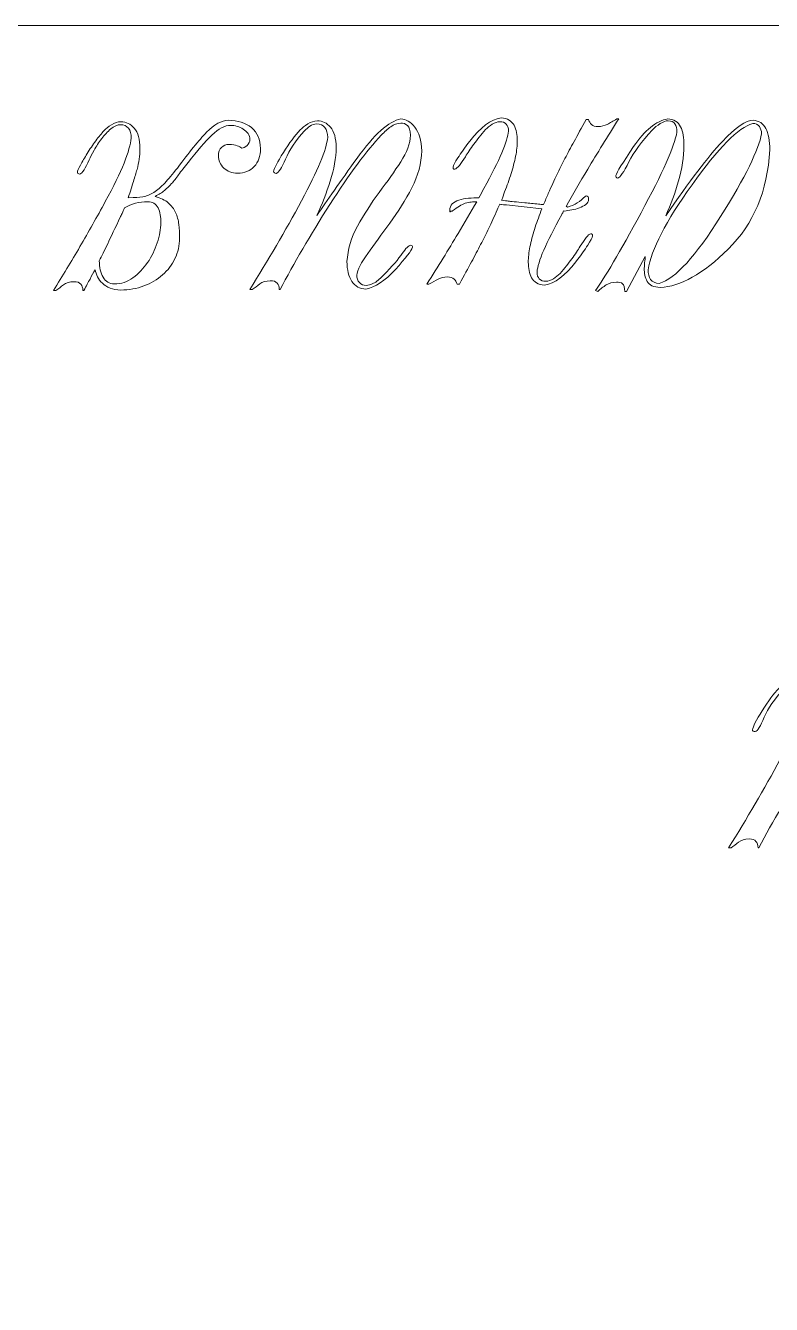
# Model space of a CAD drawing. Header units: centimetres. Extents: x -34.6 to 30.5, y -3.3 to 7.
# Drawn here: x 18.749 to 19.838, y 2.088 to 3.956 of the extents above; entities that cross this region are included whole.
import ezdxf

# ---------------------------------------------------------------- set-up
doc = ezdxf.new("R2010")
doc.units = ezdxf.units.CM
doc.header["$MEASUREMENT"] = 0
doc.layers.add('layer 1', color=7, linetype='Continuous')

msp = doc.modelspace()

# ---------------------------------------------------------------- linework, layer by layer
at = {"layer": 'layer 1', "color": 250, "lineweight": 9}
msp.add_open_spline([(24.0065, 0.65608), (23.96511, 0.41389), (23.08635, 0.22041), (22.00818, 0.22041), (22.00818, 0.22041), (20.93001, 0.22041), (20.05125, 0.41389), (20.00986, 0.65608), (20.00986, 0.65608), (20.00986, 0.65608), (18.40318, 0.65608), (18.40318, 0.65608), (18.40318, 0.65608), (17.54991, 0.65608), (16.85818, 1.39481), (16.85818, 2.30608), (16.85818, 2.30608), (16.85818, 3.21735), (17.54991, 3.95608), (18.40318, 3.95608), (18.40318, 3.95608), (18.40318, 3.95608), (25.61318, 3.95608), (25.61318, 3.95608), (25.61318, 3.95608), (26.46645, 3.95608), (27.15818, 3.21735), (27.15818, 2.30608), (27.15818, 2.30608), (27.15818, 1.39481), (26.46645, 0.65608), (25.61318, 0.65608), (25.61318, 0.65608), (25.61318, 0.65608), (24.0065, 0.65608), (24.0065, 0.65608)], degree=3, knots=[0, 0, 0, 0, 0.1, 0.1, 0.1, 0.1, 0.2, 0.2, 0.2, 0.2, 0.3, 0.3, 0.3, 0.3, 0.4, 0.4, 0.4, 0.4, 0.5, 0.5, 0.5, 0.5, 0.6, 0.6, 0.6, 0.6, 0.7, 0.7, 0.7, 0.7, 0.8, 0.8, 0.8, 0.8, 1, 1, 1, 1], dxfattribs=at)
at = {"layer": 'layer 1', "color": 242, "lineweight": 9}
for points, knots in [([(18.97035, 3.74794), (18.98761, 3.77115), (19.00178, 3.78853), (19.01297, 3.80019), (19.01297, 3.80019), (19.02404, 3.81186), (19.03475, 3.81769), (19.04498, 3.81769), (19.04498, 3.81769), (19.05855, 3.81769), (19.06963, 3.81412), (19.07855, 3.80698), (19.07855, 3.80698), (19.08736, 3.79972), (19.09177, 3.7896), (19.09177, 3.77638), (19.09177, 3.77638), (19.09177, 3.76543), (19.08879, 3.75674), (19.08272, 3.75031), (19.08272, 3.75031), (19.07665, 3.74377), (19.06855, 3.74056), (19.05832, 3.74056), (19.05832, 3.74056), (19.0501, 3.74056), (19.04344, 3.74305), (19.0382, 3.74805), (19.0382, 3.74805), (19.03296, 3.75305), (19.03034, 3.75888), (19.03034, 3.76567), (19.03034, 3.76567), (19.03034, 3.77126), (19.03177, 3.77543), (19.03475, 3.77817), (19.03475, 3.77817), (19.0376, 3.78103), (19.04141, 3.78245), (19.04606, 3.78245), (19.04606, 3.78245), (19.05118, 3.78245), (19.0551, 3.78186), (19.05772, 3.78067), (19.05772, 3.78067), (19.06046, 3.77948), (19.06272, 3.77829), (19.06451, 3.77722), (19.06451, 3.77722), (19.06689, 3.77722), (19.06939, 3.77841), (19.07224, 3.78103), (19.07224, 3.78103), (19.07498, 3.78353), (19.07641, 3.7865), (19.07641, 3.78971), (19.07641, 3.78971), (19.07641, 3.79293), (19.07546, 3.79579), (19.07367, 3.79829), (19.07367, 3.79829), (19.07177, 3.80067), (19.06939, 3.80281), (19.06665, 3.80471), (19.06665, 3.80471), (19.06391, 3.80662), (19.06082, 3.80793), (19.0576, 3.80888), (19.0576, 3.80888), (19.05427, 3.80983), (19.05118, 3.81031), (19.0482, 3.81031), (19.0482, 3.81031), (19.03975, 3.81031), (19.0307, 3.80555), (19.02082, 3.79602), (19.02082, 3.79602), (19.01094, 3.7865), (18.99928, 3.77317), (18.98606, 3.75627), (18.98606, 3.75627), (18.98047, 3.74924), (18.97594, 3.74329), (18.97226, 3.73829), (18.97226, 3.73829), (18.96868, 3.7333), (18.96523, 3.72889), (18.9619, 3.7252), (18.9619, 3.7252), (18.95845, 3.72139), (18.95499, 3.71806), (18.95142, 3.7152), (18.95142, 3.7152), (18.94773, 3.71223), (18.94333, 3.70937), (18.93798, 3.70663), (18.93798, 3.70663), (18.94607, 3.70425), (18.9525, 3.70103), (18.95714, 3.69699), (18.95714, 3.69699), (18.96178, 3.69294), (18.96535, 3.6883), (18.96773, 3.68306), (18.96773, 3.68306), (18.97023, 3.67782), (18.97178, 3.67199), (18.97249, 3.66557), (18.97249, 3.66557), (18.97321, 3.65914), (18.97357, 3.65235), (18.97357, 3.64545), (18.97357, 3.64545), (18.97357, 3.63497), (18.9713, 3.62509), (18.9669, 3.61581), (18.9669, 3.61581), (18.9625, 3.60664), (18.95643, 3.59867), (18.94881, 3.59188), (18.94881, 3.59188), (18.94107, 3.5851), (18.93202, 3.57974), (18.92155, 3.57581), (18.92155, 3.57581), (18.91107, 3.57188), (18.89988, 3.56986), (18.88774, 3.56986), (18.88774, 3.56986), (18.88167, 3.56986), (18.87643, 3.57081), (18.87203, 3.5726), (18.87203, 3.5726), (18.86762, 3.5745), (18.86394, 3.57688), (18.86084, 3.57962), (18.86084, 3.57962), (18.85787, 3.58236), (18.85548, 3.58557), (18.8537, 3.58903), (18.8537, 3.58903), (18.85203, 3.59248), (18.85072, 3.59605), (18.85013, 3.5995), (18.85013, 3.5995), (18.84775, 3.5951), (18.84537, 3.59057), (18.84275, 3.58593), (18.84275, 3.58593), (18.84025, 3.58129), (18.83715, 3.57569), (18.8337, 3.56915), (18.8337, 3.56915), (18.8337, 3.56915), (18.83227, 3.56915), (18.83227, 3.56915), (18.83227, 3.56915), (18.83227, 3.57308), (18.83132, 3.57629), (18.8293, 3.57855), (18.8293, 3.57855), (18.82739, 3.58093), (18.82406, 3.582), (18.81942, 3.582), (18.81942, 3.582), (18.81287, 3.582), (18.80775, 3.58057), (18.80406, 3.57748), (18.80406, 3.57748), (18.80037, 3.5745), (18.79656, 3.57164), (18.79287, 3.56915), (18.79287, 3.56915), (18.79287, 3.56915), (18.78942, 3.56915), (18.78942, 3.56915), (18.78942, 3.56915), (18.80263, 3.59033), (18.81561, 3.61176), (18.8281, 3.6333), (18.8281, 3.6333), (18.8406, 3.65485), (18.85298, 3.67675), (18.86513, 3.69889), (18.86513, 3.69889), (18.87715, 3.72103), (18.88631, 3.73984), (18.8925, 3.75532), (18.8925, 3.75532), (18.89857, 3.77079), (18.90214, 3.78293), (18.9031, 3.79174), (18.9031, 3.79174), (18.9031, 3.79781), (18.90167, 3.80257), (18.89893, 3.80602), (18.89893, 3.80602), (18.89607, 3.8096), (18.89227, 3.81126), (18.88739, 3.81126), (18.88739, 3.81126), (18.88274, 3.81126), (18.87798, 3.80924), (18.87322, 3.80519), (18.87322, 3.80519), (18.86846, 3.80114), (18.86405, 3.79638), (18.85989, 3.79091), (18.85989, 3.79091), (18.8556, 3.78543), (18.85191, 3.77984), (18.8487, 3.774), (18.8487, 3.774), (18.84549, 3.76817), (18.8431, 3.76353), (18.84168, 3.76008), (18.84168, 3.76008), (18.83608, 3.74722), (18.83156, 3.74032), (18.8281, 3.73913), (18.8281, 3.73913), (18.8256, 3.73913), (18.8243, 3.74008), (18.8243, 3.74187), (18.8243, 3.74187), (18.82454, 3.74377), (18.82596, 3.74722), (18.82882, 3.75234), (18.82882, 3.75234), (18.83156, 3.75746), (18.83489, 3.76305), (18.8387, 3.76936), (18.8387, 3.76936), (18.84263, 3.77555), (18.84668, 3.78174), (18.85108, 3.78781), (18.85108, 3.78781), (18.8556, 3.79376), (18.85953, 3.79864), (18.86298, 3.80233), (18.86298, 3.80233), (18.86572, 3.80531), (18.86953, 3.80829), (18.87417, 3.81126), (18.87417, 3.81126), (18.87882, 3.81412), (18.88346, 3.81555), (18.8881, 3.81555), (18.8881, 3.81555), (18.89548, 3.81555), (18.90203, 3.81245), (18.9075, 3.80614), (18.9075, 3.80614), (18.91286, 3.79983), (18.91559, 3.78995), (18.91559, 3.7765), (18.91559, 3.7765), (18.91559, 3.77091), (18.91524, 3.76579), (18.91464, 3.76091), (18.91464, 3.76091), (18.91393, 3.75615), (18.91286, 3.75115), (18.91143, 3.74591), (18.91143, 3.74591), (18.91012, 3.74079), (18.90834, 3.73484), (18.90619, 3.72841), (18.90619, 3.72841), (18.90417, 3.72187), (18.90155, 3.71377), (18.89857, 3.70425), (18.89857, 3.70425), (18.89929, 3.70497), (18.9, 3.70532), (18.9006, 3.70532), (18.9006, 3.70532), (18.9081, 3.70484), (18.91452, 3.7052), (18.92, 3.70615), (18.92, 3.70615), (18.92548, 3.70723), (18.93083, 3.70937), (18.93607, 3.71246), (18.93607, 3.71246), (18.94131, 3.71568), (18.94655, 3.72008), (18.9519, 3.72591), (18.9519, 3.72591), (18.95726, 3.73175), (18.96345, 3.73901), (18.97035, 3.74794)], [0, 0, 0, 0, 0.0135135, 0.0135135, 0.0135135, 0.0135135, 0.027027, 0.027027, 0.027027, 0.027027, 0.0405405, 0.0405405, 0.0405405, 0.0405405, 0.0540541, 0.0540541, 0.0540541, 0.0540541, 0.0675676, 0.0675676, 0.0675676, 0.0675676, 0.0810811, 0.0810811, 0.0810811, 0.0810811, 0.0945946, 0.0945946, 0.0945946, 0.0945946, 0.1081081, 0.1081081, 0.1081081, 0.1081081, 0.1216216, 0.1216216, 0.1216216, 0.1216216, 0.1351351, 0.1351351, 0.1351351, 0.1351351, 0.1486486, 0.1486486, 0.1486486, 0.1486486, 0.1621622, 0.1621622, 0.1621622, 0.1621622, 0.1756757, 0.1756757, 0.1756757, 0.1756757, 0.1891892, 0.1891892, 0.1891892, 0.1891892, 0.2027027, 0.2027027, 0.2027027, 0.2027027, 0.2162162, 0.2162162, 0.2162162, 0.2162162, 0.2297297, 0.2297297, 0.2297297, 0.2297297, 0.2432432, 0.2432432, 0.2432432, 0.2432432, 0.2567568, 0.2567568, 0.2567568, 0.2567568, 0.2702703, 0.2702703, 0.2702703, 0.2702703, 0.2837838, 0.2837838, 0.2837838, 0.2837838, 0.2972973, 0.2972973, 0.2972973, 0.2972973, 0.3108108, 0.3108108, 0.3108108, 0.3108108, 0.3243243, 0.3243243, 0.3243243, 0.3243243, 0.3378378, 0.3378378, 0.3378378, 0.3378378, 0.3513514, 0.3513514, 0.3513514, 0.3513514, 0.3648649, 0.3648649, 0.3648649, 0.3648649, 0.3783784, 0.3783784, 0.3783784, 0.3783784, 0.3918919, 0.3918919, 0.3918919, 0.3918919, 0.4054054, 0.4054054, 0.4054054, 0.4054054, 0.4189189, 0.4189189, 0.4189189, 0.4189189, 0.4324324, 0.4324324, 0.4324324, 0.4324324, 0.4459459, 0.4459459, 0.4459459, 0.4459459, 0.4594595, 0.4594595, 0.4594595, 0.4594595, 0.472973, 0.472973, 0.472973, 0.472973, 0.4864865, 0.4864865, 0.4864865, 0.4864865, 0.5, 0.5, 0.5, 0.5, 0.5135135, 0.5135135, 0.5135135, 0.5135135, 0.527027, 0.527027, 0.527027, 0.527027, 0.5405405, 0.5405405, 0.5405405, 0.5405405, 0.5540541, 0.5540541, 0.5540541, 0.5540541, 0.5675676, 0.5675676, 0.5675676, 0.5675676, 0.5810811, 0.5810811, 0.5810811, 0.5810811, 0.5945946, 0.5945946, 0.5945946, 0.5945946, 0.6081081, 0.6081081, 0.6081081, 0.6081081, 0.6216216, 0.6216216, 0.6216216, 0.6216216, 0.6351351, 0.6351351, 0.6351351, 0.6351351, 0.6486486, 0.6486486, 0.6486486, 0.6486486, 0.6621622, 0.6621622, 0.6621622, 0.6621622, 0.6756757, 0.6756757, 0.6756757, 0.6756757, 0.6891892, 0.6891892, 0.6891892, 0.6891892, 0.7027027, 0.7027027, 0.7027027, 0.7027027, 0.7162162, 0.7162162, 0.7162162, 0.7162162, 0.7297297, 0.7297297, 0.7297297, 0.7297297, 0.7432432, 0.7432432, 0.7432432, 0.7432432, 0.7567568, 0.7567568, 0.7567568, 0.7567568, 0.7702703, 0.7702703, 0.7702703, 0.7702703, 0.7837838, 0.7837838, 0.7837838, 0.7837838, 0.7972973, 0.7972973, 0.7972973, 0.7972973, 0.8108108, 0.8108108, 0.8108108, 0.8108108, 0.8243243, 0.8243243, 0.8243243, 0.8243243, 0.8378378, 0.8378378, 0.8378378, 0.8378378, 0.8513514, 0.8513514, 0.8513514, 0.8513514, 0.8648649, 0.8648649, 0.8648649, 0.8648649, 0.8783784, 0.8783784, 0.8783784, 0.8783784, 0.8918919, 0.8918919, 0.8918919, 0.8918919, 0.9054054, 0.9054054, 0.9054054, 0.9054054, 0.9189189, 0.9189189, 0.9189189, 0.9189189, 0.9324324, 0.9324324, 0.9324324, 0.9324324, 0.9459459, 0.9459459, 0.9459459, 0.9459459, 0.9594595, 0.9594595, 0.9594595, 0.9594595, 0.972973, 0.972973, 0.972973, 0.972973, 1, 1, 1, 1]), ([(19.31388, 3.63235), (19.31246, 3.62747), (19.30412, 3.61664), (19.28889, 3.59986), (19.28889, 3.59986), (19.27365, 3.58319), (19.25924, 3.57367), (19.24579, 3.57129), (19.24579, 3.57129), (19.23687, 3.57153), (19.23008, 3.57522), (19.22532, 3.58248), (19.22532, 3.58248), (19.22056, 3.58962), (19.21818, 3.59926), (19.21818, 3.6114), (19.21818, 3.6114), (19.21913, 3.62902), (19.22425, 3.64628), (19.23353, 3.66318), (19.23353, 3.66318), (19.24282, 3.68008), (19.25341, 3.69651), (19.26532, 3.71246), (19.26532, 3.71246), (19.27722, 3.72853), (19.2877, 3.74341), (19.29674, 3.7571), (19.29674, 3.7571), (19.30579, 3.77091), (19.31055, 3.78376), (19.31102, 3.79591), (19.31102, 3.79591), (19.31079, 3.80281), (19.30924, 3.80757), (19.3065, 3.81019), (19.3065, 3.81019), (19.30376, 3.81269), (19.30043, 3.81388), (19.29674, 3.81364), (19.29674, 3.81364), (19.29138, 3.8134), (19.2865, 3.81162), (19.2821, 3.8084), (19.2821, 3.8084), (19.2777, 3.80519), (19.27305, 3.80103), (19.26817, 3.79591), (19.26817, 3.79591), (19.24687, 3.77329), (19.22187, 3.7396), (19.19318, 3.69473), (19.19318, 3.69473), (19.16449, 3.64985), (19.14021, 3.60843), (19.12045, 3.57058), (19.12045, 3.57058), (19.12045, 3.57058), (19.11914, 3.57058), (19.11914, 3.57058), (19.11914, 3.57058), (19.11914, 3.5745), (19.11807, 3.57772), (19.11617, 3.57998), (19.11617, 3.57998), (19.11414, 3.58236), (19.11081, 3.58343), (19.10617, 3.58343), (19.10617, 3.58343), (19.09974, 3.58319), (19.09462, 3.58165), (19.09081, 3.57879), (19.09081, 3.57879), (19.08712, 3.57581), (19.08343, 3.57308), (19.07974, 3.57058), (19.07974, 3.57058), (19.07974, 3.57058), (19.07617, 3.57058), (19.07617, 3.57058), (19.07617, 3.57058), (19.10272, 3.61295), (19.12795, 3.65604), (19.15176, 3.70008), (19.15176, 3.70008), (19.17556, 3.74401), (19.1883, 3.77496), (19.18997, 3.79293), (19.18997, 3.79293), (19.18997, 3.79888), (19.18854, 3.80376), (19.18568, 3.80721), (19.18568, 3.80721), (19.18294, 3.81067), (19.17913, 3.81245), (19.17426, 3.81245), (19.17426, 3.81245), (19.17009, 3.81221), (19.16664, 3.81114), (19.1639, 3.80912), (19.1639, 3.80912), (19.16128, 3.8071), (19.15866, 3.80483), (19.15604, 3.80233), (19.15604, 3.80233), (19.14307, 3.78793), (19.13379, 3.77412), (19.12831, 3.76115), (19.12831, 3.76115), (19.12295, 3.74805), (19.11843, 3.74115), (19.11498, 3.7402), (19.11498, 3.7402), (19.11379, 3.7402), (19.11284, 3.74043), (19.11212, 3.74091), (19.11212, 3.74091), (19.1114, 3.74139), (19.11105, 3.7421), (19.11105, 3.74294), (19.11105, 3.74294), (19.11176, 3.74758), (19.11652, 3.75686), (19.12522, 3.77067), (19.12522, 3.77067), (19.1339, 3.7846), (19.14212, 3.79555), (19.14985, 3.80376), (19.14985, 3.80376), (19.15259, 3.80674), (19.15628, 3.8096), (19.16081, 3.81245), (19.16081, 3.81245), (19.16533, 3.81519), (19.17009, 3.81674), (19.17497, 3.81697), (19.17497, 3.81697), (19.18235, 3.81697), (19.18878, 3.81388), (19.19413, 3.80757), (19.19413, 3.80757), (19.19949, 3.80126), (19.20223, 3.79138), (19.20247, 3.77793), (19.20247, 3.77793), (19.20223, 3.76258), (19.19937, 3.74627), (19.19378, 3.72901), (19.19378, 3.72901), (19.18818, 3.71187), (19.18163, 3.69508), (19.17426, 3.67878), (19.17426, 3.67878), (19.18866, 3.69996), (19.20818, 3.72782), (19.23294, 3.76246), (19.23294, 3.76246), (19.2577, 3.79698), (19.27889, 3.81614), (19.29686, 3.81983), (19.29686, 3.81983), (19.304, 3.81959), (19.31079, 3.81555), (19.31722, 3.80781), (19.31722, 3.80781), (19.32352, 3.79995), (19.32698, 3.78841), (19.32745, 3.77305), (19.32745, 3.77305), (19.32698, 3.75484), (19.3221, 3.73686), (19.31281, 3.71913), (19.31281, 3.71913), (19.30353, 3.70127), (19.29293, 3.68413), (19.28079, 3.66759), (19.28079, 3.66759), (19.26877, 3.65116), (19.25794, 3.63628), (19.24841, 3.62331), (19.24841, 3.62331), (19.23901, 3.61021), (19.23365, 3.59962), (19.23246, 3.59153), (19.23246, 3.59153), (19.23246, 3.58712), (19.23377, 3.58355), (19.23627, 3.58069), (19.23627, 3.58069), (19.23889, 3.57795), (19.2421, 3.57653), (19.24603, 3.57653), (19.24603, 3.57653), (19.24901, 3.57653), (19.2527, 3.5776), (19.25687, 3.57962), (19.25687, 3.57962), (19.26103, 3.58176), (19.26579, 3.58546), (19.27103, 3.59081), (19.27103, 3.59081), (19.28436, 3.60462), (19.29353, 3.61533), (19.29888, 3.62307), (19.29888, 3.62307), (19.30424, 3.63093), (19.30829, 3.63497), (19.31115, 3.63521), (19.31115, 3.63521), (19.31198, 3.63521), (19.31269, 3.63497), (19.31317, 3.6345), (19.31317, 3.6345), (19.31364, 3.63402), (19.31388, 3.6333), (19.31388, 3.63235)], [0, 0, 0, 0, 0.0181818, 0.0181818, 0.0181818, 0.0181818, 0.0363636, 0.0363636, 0.0363636, 0.0363636, 0.0545455, 0.0545455, 0.0545455, 0.0545455, 0.0727273, 0.0727273, 0.0727273, 0.0727273, 0.0909091, 0.0909091, 0.0909091, 0.0909091, 0.1090909, 0.1090909, 0.1090909, 0.1090909, 0.1272727, 0.1272727, 0.1272727, 0.1272727, 0.1454545, 0.1454545, 0.1454545, 0.1454545, 0.1636364, 0.1636364, 0.1636364, 0.1636364, 0.1818182, 0.1818182, 0.1818182, 0.1818182, 0.2, 0.2, 0.2, 0.2, 0.2181818, 0.2181818, 0.2181818, 0.2181818, 0.2363636, 0.2363636, 0.2363636, 0.2363636, 0.2545455, 0.2545455, 0.2545455, 0.2545455, 0.2727273, 0.2727273, 0.2727273, 0.2727273, 0.2909091, 0.2909091, 0.2909091, 0.2909091, 0.3090909, 0.3090909, 0.3090909, 0.3090909, 0.3272727, 0.3272727, 0.3272727, 0.3272727, 0.3454545, 0.3454545, 0.3454545, 0.3454545, 0.3636364, 0.3636364, 0.3636364, 0.3636364, 0.3818182, 0.3818182, 0.3818182, 0.3818182, 0.4, 0.4, 0.4, 0.4, 0.4181818, 0.4181818, 0.4181818, 0.4181818, 0.4363636, 0.4363636, 0.4363636, 0.4363636, 0.4545455, 0.4545455, 0.4545455, 0.4545455, 0.4727273, 0.4727273, 0.4727273, 0.4727273, 0.4909091, 0.4909091, 0.4909091, 0.4909091, 0.5090909, 0.5090909, 0.5090909, 0.5090909, 0.5272727, 0.5272727, 0.5272727, 0.5272727, 0.5454545, 0.5454545, 0.5454545, 0.5454545, 0.5636364, 0.5636364, 0.5636364, 0.5636364, 0.5818182, 0.5818182, 0.5818182, 0.5818182, 0.6, 0.6, 0.6, 0.6, 0.6181818, 0.6181818, 0.6181818, 0.6181818, 0.6363636, 0.6363636, 0.6363636, 0.6363636, 0.6545455, 0.6545455, 0.6545455, 0.6545455, 0.6727273, 0.6727273, 0.6727273, 0.6727273, 0.6909091, 0.6909091, 0.6909091, 0.6909091, 0.7090909, 0.7090909, 0.7090909, 0.7090909, 0.7272727, 0.7272727, 0.7272727, 0.7272727, 0.7454545, 0.7454545, 0.7454545, 0.7454545, 0.7636364, 0.7636364, 0.7636364, 0.7636364, 0.7818182, 0.7818182, 0.7818182, 0.7818182, 0.8, 0.8, 0.8, 0.8, 0.8181818, 0.8181818, 0.8181818, 0.8181818, 0.8363636, 0.8363636, 0.8363636, 0.8363636, 0.8545455, 0.8545455, 0.8545455, 0.8545455, 0.8727273, 0.8727273, 0.8727273, 0.8727273, 0.8909091, 0.8909091, 0.8909091, 0.8909091, 0.9090909, 0.9090909, 0.9090909, 0.9090909, 0.9272727, 0.9272727, 0.9272727, 0.9272727, 0.9454545, 0.9454545, 0.9454545, 0.9454545, 0.9636364, 0.9636364, 0.9636364, 0.9636364, 1, 1, 1, 1]), ([(19.43768, 3.68711), (19.43327, 3.67687), (19.42911, 3.66771), (19.4253, 3.65997), (19.4253, 3.65997), (19.42149, 3.65211), (19.41756, 3.64426), (19.41339, 3.63628), (19.41339, 3.63628), (19.40935, 3.62831), (19.40494, 3.61986), (19.40006, 3.61081), (19.40006, 3.61081), (19.39518, 3.60188), (19.38935, 3.59105), (19.38256, 3.57843), (19.38256, 3.57843), (19.38256, 3.57843), (19.37911, 3.57843), (19.37911, 3.57843), (19.37911, 3.57843), (19.37816, 3.58141), (19.37661, 3.58391), (19.37459, 3.58593), (19.37459, 3.58593), (19.37245, 3.58795), (19.36923, 3.58891), (19.36483, 3.58891), (19.36483, 3.58891), (19.35995, 3.58891), (19.35554, 3.58783), (19.3515, 3.58581), (19.3515, 3.58581), (19.34757, 3.58367), (19.34293, 3.58117), (19.33757, 3.57843), (19.33757, 3.57843), (19.33757, 3.57843), (19.33483, 3.57843), (19.33483, 3.57843), (19.33483, 3.57843), (19.35126, 3.60438), (19.3665, 3.62902), (19.38054, 3.65223), (19.38054, 3.65223), (19.39006, 3.6683), (19.39911, 3.68378), (19.40768, 3.69866), (19.40768, 3.69866), (19.40471, 3.69866), (19.40197, 3.69854), (19.3997, 3.6983), (19.3997, 3.6983), (19.39661, 3.69806), (19.39375, 3.69746), (19.39102, 3.69651), (19.39102, 3.69651), (19.38816, 3.69556), (19.3853, 3.69425), (19.38245, 3.69246), (19.38245, 3.69246), (19.37947, 3.6908), (19.37625, 3.68842), (19.37245, 3.68532), (19.37245, 3.68532), (19.37197, 3.68508), (19.37138, 3.68497), (19.37078, 3.68497), (19.37078, 3.68497), (19.37031, 3.68497), (19.36971, 3.68473), (19.36911, 3.68413), (19.36911, 3.68413), (19.36864, 3.68354), (19.36828, 3.68413), (19.36828, 3.68604), (19.36828, 3.68604), (19.36828, 3.68997), (19.36947, 3.69318), (19.37197, 3.69568), (19.37197, 3.69568), (19.37435, 3.69806), (19.37768, 3.69996), (19.38173, 3.70127), (19.38173, 3.70127), (19.38578, 3.70247), (19.39054, 3.70342), (19.39578, 3.70377), (19.39578, 3.70377), (19.40078, 3.70425), (19.40577, 3.70449), (19.41078, 3.70449), (19.41078, 3.70449), (19.41339, 3.70913), (19.41578, 3.71365), (19.41815, 3.71818), (19.41815, 3.71818), (19.42958, 3.73901), (19.43827, 3.75639), (19.44434, 3.7702), (19.44434, 3.7702), (19.45042, 3.784), (19.45363, 3.79472), (19.4541, 3.80209), (19.4541, 3.80209), (19.4541, 3.81114), (19.44982, 3.81567), (19.44113, 3.81567), (19.44113, 3.81567), (19.43768, 3.81567), (19.4341, 3.81447), (19.43042, 3.81197), (19.43042, 3.81197), (19.42661, 3.8096), (19.42339, 3.80698), (19.42065, 3.80424), (19.42065, 3.80424), (19.41387, 3.79674), (19.40816, 3.7896), (19.4034, 3.78281), (19.4034, 3.78281), (19.39864, 3.77591), (19.39447, 3.76984), (19.39113, 3.7646), (19.39113, 3.7646), (19.3878, 3.75936), (19.38482, 3.7552), (19.38245, 3.75186), (19.38245, 3.75186), (19.37995, 3.74865), (19.37768, 3.74686), (19.37566, 3.74639), (19.37566, 3.74639), (19.37447, 3.74639), (19.37376, 3.74663), (19.37352, 3.7471), (19.37352, 3.7471), (19.37328, 3.74746), (19.37316, 3.74817), (19.37316, 3.74913), (19.37316, 3.74913), (19.37364, 3.7521), (19.37602, 3.75674), (19.38019, 3.76305), (19.38019, 3.76305), (19.38435, 3.76936), (19.39018, 3.77746), (19.39756, 3.78745), (19.39756, 3.78745), (19.41316, 3.80769), (19.42839, 3.81888), (19.44327, 3.82126), (19.44327, 3.82126), (19.44792, 3.82102), (19.45184, 3.81995), (19.45494, 3.81793), (19.45494, 3.81793), (19.45803, 3.8159), (19.46053, 3.8134), (19.46232, 3.81043), (19.46232, 3.81043), (19.46398, 3.80733), (19.46529, 3.80388), (19.46589, 3.79995), (19.46589, 3.79995), (19.4666, 3.79602), (19.46696, 3.79186), (19.46696, 3.78769), (19.46696, 3.78769), (19.46696, 3.78103), (19.46613, 3.77353), (19.46458, 3.76519), (19.46458, 3.76519), (19.46291, 3.75698), (19.46065, 3.74853), (19.45791, 3.73984), (19.45791, 3.73984), (19.45518, 3.73103), (19.45196, 3.72222), (19.44851, 3.71306), (19.44851, 3.71306), (19.44708, 3.70913), (19.44565, 3.7052), (19.44399, 3.70127), (19.44399, 3.70127), (19.44494, 3.70103), (19.44589, 3.7008), (19.44708, 3.70056), (19.44708, 3.70056), (19.45125, 3.70008), (19.45387, 3.69973), (19.45482, 3.69949), (19.45482, 3.69949), (19.45541, 3.69949), (19.45791, 3.69925), (19.46232, 3.69877), (19.46232, 3.69877), (19.4666, 3.6983), (19.47184, 3.69782), (19.47791, 3.69723), (19.47791, 3.69723), (19.4841, 3.69663), (19.49077, 3.69604), (19.49803, 3.69532), (19.49803, 3.69532), (19.50053, 3.69508), (19.50303, 3.69485), (19.50529, 3.69461), (19.50529, 3.69461), (19.50767, 3.7002), (19.50993, 3.70568), (19.51231, 3.71104), (19.51231, 3.71104), (19.51695, 3.72127), (19.52112, 3.73032), (19.52493, 3.73817), (19.52493, 3.73817), (19.52862, 3.74615), (19.53243, 3.75401), (19.5366, 3.76174), (19.5366, 3.76174), (19.54064, 3.7696), (19.54504, 3.77793), (19.54993, 3.78686), (19.54993, 3.78686), (19.55481, 3.79579), (19.56064, 3.80662), (19.56743, 3.81912), (19.56743, 3.81912), (19.56743, 3.81912), (19.57088, 3.81912), (19.57088, 3.81912), (19.57088, 3.81912), (19.57183, 3.81614), (19.57338, 3.81364), (19.5754, 3.81162), (19.5754, 3.81162), (19.57754, 3.8096), (19.58076, 3.80864), (19.58516, 3.80864), (19.58516, 3.80864), (19.59004, 3.80864), (19.59445, 3.80971), (19.59849, 3.81174), (19.59849, 3.81174), (19.60242, 3.81388), (19.60706, 3.81662), (19.61242, 3.81983), (19.61242, 3.81983), (19.61242, 3.81983), (19.61516, 3.81983), (19.61516, 3.81983), (19.61516, 3.81983), (19.59873, 3.79388), (19.58361, 3.76936), (19.5698, 3.74639), (19.5698, 3.74639), (19.5585, 3.72734), (19.5479, 3.70901), (19.53814, 3.69163), (19.53814, 3.69163), (19.53957, 3.69139), (19.54028, 3.69115), (19.54052, 3.69092), (19.54052, 3.69092), (19.54564, 3.69235), (19.55028, 3.69437), (19.55457, 3.69711), (19.55457, 3.69711), (19.55873, 3.69973), (19.56254, 3.70294), (19.56599, 3.70663), (19.56599, 3.70663), (19.56647, 3.70711), (19.56707, 3.70734), (19.56778, 3.70734), (19.56778, 3.70734), (19.57004, 3.70734), (19.57123, 3.70556), (19.57123, 3.70211), (19.57123, 3.70211), (19.57123, 3.69925), (19.56992, 3.69687), (19.56719, 3.69496), (19.56719, 3.69496), (19.56457, 3.69294), (19.56147, 3.69128), (19.55778, 3.68985), (19.55778, 3.68985), (19.55421, 3.68854), (19.5504, 3.68747), (19.54647, 3.68675), (19.54647, 3.68675), (19.54255, 3.68604), (19.53921, 3.68544), (19.53636, 3.68497), (19.53636, 3.68497), (19.53636, 3.68497), (19.53469, 3.68532), (19.53469, 3.68532), (19.53469, 3.68532), (19.53374, 3.68354), (19.53279, 3.68175), (19.53183, 3.68021), (19.53183, 3.68021), (19.52041, 3.65926), (19.51172, 3.64188), (19.50564, 3.62807), (19.50564, 3.62807), (19.4997, 3.61426), (19.49636, 3.60355), (19.49589, 3.59617), (19.49589, 3.59617), (19.49589, 3.58712), (19.50017, 3.5826), (19.50886, 3.5826), (19.50886, 3.5826), (19.51231, 3.5826), (19.51588, 3.58379), (19.51969, 3.58629), (19.51969, 3.58629), (19.52338, 3.58867), (19.52659, 3.59129), (19.52945, 3.59403), (19.52945, 3.59403), (19.53612, 3.60152), (19.54195, 3.60867), (19.54671, 3.61545), (19.54671, 3.61545), (19.55147, 3.62236), (19.55552, 3.62843), (19.55885, 3.63366), (19.55885, 3.63366), (19.56219, 3.6389), (19.56516, 3.64318), (19.56754, 3.64652), (19.56754, 3.64652), (19.57004, 3.64985), (19.5723, 3.65164), (19.57433, 3.65188), (19.57433, 3.65188), (19.57552, 3.65188), (19.57623, 3.65164), (19.57647, 3.65116), (19.57647, 3.65116), (19.57671, 3.6508), (19.57683, 3.65009), (19.57683, 3.64914), (19.57683, 3.64914), (19.57635, 3.64616), (19.57409, 3.64152), (19.5698, 3.63521), (19.5698, 3.63521), (19.56564, 3.6289), (19.55981, 3.62081), (19.55243, 3.61081), (19.55243, 3.61081), (19.53683, 3.59057), (19.5216, 3.57926), (19.50672, 3.577), (19.50672, 3.577), (19.50207, 3.57724), (19.49815, 3.57831), (19.49505, 3.58034), (19.49505, 3.58034), (19.49195, 3.58224), (19.48946, 3.58474), (19.48767, 3.58783), (19.48767, 3.58783), (19.48601, 3.59081), (19.48482, 3.59426), (19.4841, 3.59831), (19.4841, 3.59831), (19.48338, 3.60224), (19.48303, 3.60628), (19.48303, 3.61045), (19.48303, 3.61045), (19.48303, 3.61724), (19.48386, 3.62473), (19.48541, 3.63295), (19.48541, 3.63295), (19.48708, 3.64116), (19.48934, 3.64961), (19.49208, 3.65842), (19.49208, 3.65842), (19.49493, 3.66711), (19.49803, 3.67592), (19.50148, 3.68497), (19.50148, 3.68497), (19.50148, 3.68497), (19.50291, 3.68854), (19.50291, 3.68854), (19.50291, 3.68854), (19.50291, 3.68854), (19.45125, 3.69413), (19.45125, 3.69413), (19.45125, 3.69413), (19.45053, 3.69413), (19.44815, 3.69437), (19.44399, 3.69473), (19.44399, 3.69473), (19.44327, 3.69496), (19.44244, 3.69508), (19.44149, 3.69508), (19.44149, 3.69508), (19.44018, 3.69259), (19.43887, 3.68985), (19.43768, 3.68711)], [0, 0, 0, 0, 0.0097087, 0.0097087, 0.0097087, 0.0097087, 0.0194175, 0.0194175, 0.0194175, 0.0194175, 0.0291262, 0.0291262, 0.0291262, 0.0291262, 0.038835, 0.038835, 0.038835, 0.038835, 0.0485437, 0.0485437, 0.0485437, 0.0485437, 0.0582524, 0.0582524, 0.0582524, 0.0582524, 0.0679612, 0.0679612, 0.0679612, 0.0679612, 0.0776699, 0.0776699, 0.0776699, 0.0776699, 0.0873786, 0.0873786, 0.0873786, 0.0873786, 0.0970874, 0.0970874, 0.0970874, 0.0970874, 0.1067961, 0.1067961, 0.1067961, 0.1067961, 0.1165049, 0.1165049, 0.1165049, 0.1165049, 0.1262136, 0.1262136, 0.1262136, 0.1262136, 0.1359223, 0.1359223, 0.1359223, 0.1359223, 0.1456311, 0.1456311, 0.1456311, 0.1456311, 0.1553398, 0.1553398, 0.1553398, 0.1553398, 0.1650485, 0.1650485, 0.1650485, 0.1650485, 0.1747573, 0.1747573, 0.1747573, 0.1747573, 0.184466, 0.184466, 0.184466, 0.184466, 0.1941748, 0.1941748, 0.1941748, 0.1941748, 0.2038835, 0.2038835, 0.2038835, 0.2038835, 0.2135922, 0.2135922, 0.2135922, 0.2135922, 0.223301, 0.223301, 0.223301, 0.223301, 0.2330097, 0.2330097, 0.2330097, 0.2330097, 0.2427184, 0.2427184, 0.2427184, 0.2427184, 0.2524272, 0.2524272, 0.2524272, 0.2524272, 0.2621359, 0.2621359, 0.2621359, 0.2621359, 0.2718447, 0.2718447, 0.2718447, 0.2718447, 0.2815534, 0.2815534, 0.2815534, 0.2815534, 0.2912621, 0.2912621, 0.2912621, 0.2912621, 0.3009709, 0.3009709, 0.3009709, 0.3009709, 0.3106796, 0.3106796, 0.3106796, 0.3106796, 0.3203883, 0.3203883, 0.3203883, 0.3203883, 0.3300971, 0.3300971, 0.3300971, 0.3300971, 0.3398058, 0.3398058, 0.3398058, 0.3398058, 0.3495146, 0.3495146, 0.3495146, 0.3495146, 0.3592233, 0.3592233, 0.3592233, 0.3592233, 0.368932, 0.368932, 0.368932, 0.368932, 0.3786408, 0.3786408, 0.3786408, 0.3786408, 0.3883495, 0.3883495, 0.3883495, 0.3883495, 0.3980583, 0.3980583, 0.3980583, 0.3980583, 0.407767, 0.407767, 0.407767, 0.407767, 0.4174757, 0.4174757, 0.4174757, 0.4174757, 0.4271845, 0.4271845, 0.4271845, 0.4271845, 0.4368932, 0.4368932, 0.4368932, 0.4368932, 0.4466019, 0.4466019, 0.4466019, 0.4466019, 0.4563107, 0.4563107, 0.4563107, 0.4563107, 0.4660194, 0.4660194, 0.4660194, 0.4660194, 0.4757282, 0.4757282, 0.4757282, 0.4757282, 0.4854369, 0.4854369, 0.4854369, 0.4854369, 0.4951456, 0.4951456, 0.4951456, 0.4951456, 0.5048544, 0.5048544, 0.5048544, 0.5048544, 0.5145631, 0.5145631, 0.5145631, 0.5145631, 0.5242718, 0.5242718, 0.5242718, 0.5242718, 0.5339806, 0.5339806, 0.5339806, 0.5339806, 0.5436893, 0.5436893, 0.5436893, 0.5436893, 0.5533981, 0.5533981, 0.5533981, 0.5533981, 0.5631068, 0.5631068, 0.5631068, 0.5631068, 0.5728155, 0.5728155, 0.5728155, 0.5728155, 0.5825243, 0.5825243, 0.5825243, 0.5825243, 0.592233, 0.592233, 0.592233, 0.592233, 0.6019417, 0.6019417, 0.6019417, 0.6019417, 0.6116505, 0.6116505, 0.6116505, 0.6116505, 0.6213592, 0.6213592, 0.6213592, 0.6213592, 0.631068, 0.631068, 0.631068, 0.631068, 0.6407767, 0.6407767, 0.6407767, 0.6407767, 0.6504854, 0.6504854, 0.6504854, 0.6504854, 0.6601942, 0.6601942, 0.6601942, 0.6601942, 0.6699029, 0.6699029, 0.6699029, 0.6699029, 0.6796117, 0.6796117, 0.6796117, 0.6796117, 0.6893204, 0.6893204, 0.6893204, 0.6893204, 0.6990291, 0.6990291, 0.6990291, 0.6990291, 0.7087379, 0.7087379, 0.7087379, 0.7087379, 0.7184466, 0.7184466, 0.7184466, 0.7184466, 0.7281553, 0.7281553, 0.7281553, 0.7281553, 0.7378641, 0.7378641, 0.7378641, 0.7378641, 0.7475728, 0.7475728, 0.7475728, 0.7475728, 0.7572816, 0.7572816, 0.7572816, 0.7572816, 0.7669903, 0.7669903, 0.7669903, 0.7669903, 0.776699, 0.776699, 0.776699, 0.776699, 0.7864078, 0.7864078, 0.7864078, 0.7864078, 0.7961165, 0.7961165, 0.7961165, 0.7961165, 0.8058252, 0.8058252, 0.8058252, 0.8058252, 0.815534, 0.815534, 0.815534, 0.815534, 0.8252427, 0.8252427, 0.8252427, 0.8252427, 0.8349515, 0.8349515, 0.8349515, 0.8349515, 0.8446602, 0.8446602, 0.8446602, 0.8446602, 0.8543689, 0.8543689, 0.8543689, 0.8543689, 0.8640777, 0.8640777, 0.8640777, 0.8640777, 0.8737864, 0.8737864, 0.8737864, 0.8737864, 0.8834951, 0.8834951, 0.8834951, 0.8834951, 0.8932039, 0.8932039, 0.8932039, 0.8932039, 0.9029126, 0.9029126, 0.9029126, 0.9029126, 0.9126214, 0.9126214, 0.9126214, 0.9126214, 0.9223301, 0.9223301, 0.9223301, 0.9223301, 0.9320388, 0.9320388, 0.9320388, 0.9320388, 0.9417476, 0.9417476, 0.9417476, 0.9417476, 0.9514563, 0.9514563, 0.9514563, 0.9514563, 0.961165, 0.961165, 0.961165, 0.961165, 0.9708738, 0.9708738, 0.9708738, 0.9708738, 0.9805825, 0.9805825, 0.9805825, 0.9805825, 1, 1, 1, 1]), ([(19.83596, 3.77436), (19.83239, 3.71437), (19.81228, 3.66616), (19.77526, 3.62973), (19.77526, 3.62973), (19.73824, 3.59331), (19.70515, 3.57462), (19.67586, 3.57367), (19.67586, 3.57367), (19.6661, 3.57391), (19.65968, 3.57688), (19.6567, 3.58248), (19.6567, 3.58248), (19.65372, 3.58795), (19.6523, 3.59438), (19.65253, 3.60164), (19.65253, 3.60164), (19.65253, 3.60509), (19.65277, 3.60878), (19.65325, 3.61259), (19.65325, 3.61259), (19.65372, 3.6164), (19.65384, 3.61843), (19.65384, 3.61866), (19.65384, 3.61866), (19.65384, 3.61866), (19.6267, 3.56772), (19.6267, 3.56772), (19.6267, 3.56772), (19.6267, 3.56772), (19.62396, 3.56772), (19.62396, 3.56772), (19.62396, 3.56772), (19.62396, 3.57355), (19.62289, 3.57736), (19.62075, 3.57903), (19.62075, 3.57903), (19.61873, 3.58081), (19.61563, 3.58152), (19.6117, 3.58129), (19.6117, 3.58129), (19.60611, 3.58129), (19.60123, 3.57998), (19.59682, 3.57736), (19.59682, 3.57736), (19.59254, 3.57462), (19.58849, 3.57141), (19.58444, 3.56772), (19.58444, 3.56772), (19.58444, 3.56772), (19.58099, 3.56915), (19.58099, 3.56915), (19.58099, 3.56915), (19.59421, 3.58688), (19.61647, 3.62462), (19.64777, 3.68258), (19.64777, 3.68258), (19.67908, 3.74043), (19.69658, 3.77984), (19.70027, 3.80055), (19.70027, 3.80055), (19.70027, 3.80567), (19.69931, 3.80971), (19.69729, 3.81257), (19.69729, 3.81257), (19.69538, 3.81555), (19.69205, 3.81697), (19.68741, 3.81697), (19.68741, 3.81697), (19.68384, 3.81697), (19.68003, 3.81567), (19.67574, 3.81293), (19.67574, 3.81293), (19.67134, 3.81031), (19.66753, 3.8071), (19.66396, 3.8034), (19.66396, 3.8034), (19.64884, 3.7871), (19.63753, 3.77162), (19.63004, 3.75686), (19.63004, 3.75686), (19.62242, 3.7421), (19.61706, 3.73425), (19.61385, 3.7333), (19.61385, 3.7333), (19.61242, 3.7333), (19.61159, 3.73365), (19.61135, 3.73448), (19.61135, 3.73448), (19.61111, 3.73532), (19.61099, 3.73615), (19.61099, 3.7371), (19.61099, 3.7371), (19.61218, 3.74151), (19.62087, 3.75567), (19.63694, 3.77948), (19.63694, 3.77948), (19.65313, 3.80329), (19.66967, 3.81674), (19.6867, 3.81983), (19.6867, 3.81983), (19.69574, 3.81936), (19.70205, 3.81555), (19.7055, 3.80829), (19.7055, 3.80829), (19.70896, 3.80114), (19.71062, 3.79198), (19.71038, 3.78103), (19.71038, 3.78103), (19.71015, 3.76412), (19.70753, 3.74686), (19.70253, 3.72937), (19.70253, 3.72937), (19.69753, 3.71199), (19.69134, 3.69485), (19.68384, 3.67806), (19.68384, 3.67806), (19.71872, 3.72901), (19.74621, 3.76519), (19.76621, 3.7865), (19.76621, 3.7865), (19.78621, 3.80769), (19.80132, 3.81817), (19.81156, 3.81769), (19.81156, 3.81769), (19.82013, 3.81721), (19.82632, 3.81328), (19.83013, 3.80579), (19.83013, 3.80579), (19.83406, 3.79841), (19.83596, 3.78793), (19.83596, 3.77436)], [0, 0, 0, 0, 0.0294118, 0.0294118, 0.0294118, 0.0294118, 0.0588235, 0.0588235, 0.0588235, 0.0588235, 0.0882353, 0.0882353, 0.0882353, 0.0882353, 0.1176471, 0.1176471, 0.1176471, 0.1176471, 0.1470588, 0.1470588, 0.1470588, 0.1470588, 0.1764706, 0.1764706, 0.1764706, 0.1764706, 0.2058824, 0.2058824, 0.2058824, 0.2058824, 0.2352941, 0.2352941, 0.2352941, 0.2352941, 0.2647059, 0.2647059, 0.2647059, 0.2647059, 0.2941176, 0.2941176, 0.2941176, 0.2941176, 0.3235294, 0.3235294, 0.3235294, 0.3235294, 0.3529412, 0.3529412, 0.3529412, 0.3529412, 0.3823529, 0.3823529, 0.3823529, 0.3823529, 0.4117647, 0.4117647, 0.4117647, 0.4117647, 0.4411765, 0.4411765, 0.4411765, 0.4411765, 0.4705882, 0.4705882, 0.4705882, 0.4705882, 0.5, 0.5, 0.5, 0.5, 0.5294118, 0.5294118, 0.5294118, 0.5294118, 0.5588235, 0.5588235, 0.5588235, 0.5588235, 0.5882353, 0.5882353, 0.5882353, 0.5882353, 0.6176471, 0.6176471, 0.6176471, 0.6176471, 0.6470588, 0.6470588, 0.6470588, 0.6470588, 0.6764706, 0.6764706, 0.6764706, 0.6764706, 0.7058824, 0.7058824, 0.7058824, 0.7058824, 0.7352941, 0.7352941, 0.7352941, 0.7352941, 0.7647059, 0.7647059, 0.7647059, 0.7647059, 0.7941176, 0.7941176, 0.7941176, 0.7941176, 0.8235294, 0.8235294, 0.8235294, 0.8235294, 0.8529412, 0.8529412, 0.8529412, 0.8529412, 0.8823529, 0.8823529, 0.8823529, 0.8823529, 0.9117647, 0.9117647, 0.9117647, 0.9117647, 0.9411765, 0.9411765, 0.9411765, 0.9411765, 1, 1, 1, 1]), ([(19.81085, 3.81317), (19.79013, 3.8071), (19.76061, 3.77733), (19.72229, 3.72365), (19.72229, 3.72365), (19.68384, 3.67009), (19.66253, 3.62866), (19.65813, 3.59938), (19.65813, 3.59938), (19.65813, 3.59355), (19.65932, 3.58891), (19.6617, 3.58522), (19.6617, 3.58522), (19.6642, 3.58165), (19.66848, 3.57974), (19.67443, 3.5795), (19.67443, 3.5795), (19.698, 3.58664), (19.72776, 3.61926), (19.76395, 3.67711), (19.76395, 3.67711), (19.80014, 3.73508), (19.82001, 3.77531), (19.8237, 3.79817), (19.8237, 3.79817), (19.8237, 3.80233), (19.82263, 3.8059), (19.82061, 3.80876), (19.82061, 3.80876), (19.81846, 3.81174), (19.81525, 3.81317), (19.81085, 3.81317)], [0, 0, 0, 0, 0.1111111, 0.1111111, 0.1111111, 0.1111111, 0.2222222, 0.2222222, 0.2222222, 0.2222222, 0.3333333, 0.3333333, 0.3333333, 0.3333333, 0.4444444, 0.4444444, 0.4444444, 0.4444444, 0.5555556, 0.5555556, 0.5555556, 0.5555556, 0.6666667, 0.6666667, 0.6666667, 0.6666667, 0.7777778, 0.7777778, 0.7777778, 0.7777778, 1, 1, 1, 1]), ([(18.88739, 3.67711), (18.87953, 3.66045), (18.87322, 3.64712), (18.86858, 3.63735), (18.86858, 3.63735), (18.86394, 3.62759), (18.85989, 3.61938), (18.85632, 3.61259), (18.85632, 3.61259), (18.85632, 3.61259), (18.85632, 3.61224), (18.85632, 3.61224), (18.85632, 3.61224), (18.85632, 3.60295), (18.8581, 3.5951), (18.86179, 3.58855), (18.86179, 3.58855), (18.86536, 3.582), (18.87084, 3.57879), (18.87834, 3.57879), (18.87834, 3.57879), (18.88834, 3.57879), (18.89738, 3.58176), (18.90548, 3.58772), (18.90548, 3.58772), (18.91369, 3.59367), (18.92071, 3.60105), (18.92679, 3.60986), (18.92679, 3.60986), (18.93286, 3.61866), (18.9375, 3.62831), (18.94095, 3.63878), (18.94095, 3.63878), (18.94428, 3.64926), (18.94607, 3.6589), (18.94631, 3.66771), (18.94631, 3.66771), (18.94655, 3.67651), (18.94511, 3.68389), (18.94214, 3.68985), (18.94214, 3.68985), (18.93916, 3.6958), (18.93417, 3.69877), (18.92714, 3.69877), (18.92714, 3.69877), (18.91441, 3.69877), (18.90298, 3.69568), (18.89298, 3.68973), (18.89298, 3.68973), (18.89179, 3.68639), (18.89084, 3.68402), (18.89024, 3.68258), (18.89024, 3.68258), (18.88953, 3.68104), (18.88857, 3.67925), (18.88739, 3.67711)], [0, 0, 0, 0, 0.0666667, 0.0666667, 0.0666667, 0.0666667, 0.1333333, 0.1333333, 0.1333333, 0.1333333, 0.2, 0.2, 0.2, 0.2, 0.2666667, 0.2666667, 0.2666667, 0.2666667, 0.3333333, 0.3333333, 0.3333333, 0.3333333, 0.4, 0.4, 0.4, 0.4, 0.4666667, 0.4666667, 0.4666667, 0.4666667, 0.5333333, 0.5333333, 0.5333333, 0.5333333, 0.6, 0.6, 0.6, 0.6, 0.6666667, 0.6666667, 0.6666667, 0.6666667, 0.7333333, 0.7333333, 0.7333333, 0.7333333, 0.8, 0.8, 0.8, 0.8, 0.8666667, 0.8666667, 0.8666667, 0.8666667, 1, 1, 1, 1]), ([(20.01335, 2.81697), (20.01192, 2.81209), (20.00359, 2.80126), (19.98835, 2.78448), (19.98835, 2.78448), (19.97312, 2.76781), (19.95871, 2.75829), (19.94526, 2.75591), (19.94526, 2.75591), (19.93633, 2.75615), (19.92955, 2.75984), (19.92479, 2.7671), (19.92479, 2.7671), (19.92003, 2.77424), (19.91765, 2.78388), (19.91765, 2.79602), (19.91765, 2.79602), (19.9186, 2.81364), (19.92372, 2.8309), (19.933, 2.8478), (19.933, 2.8478), (19.94229, 2.8647), (19.95288, 2.88113), (19.96479, 2.89708), (19.96479, 2.89708), (19.97669, 2.91315), (19.98716, 2.92803), (19.99621, 2.94172), (19.99621, 2.94172), (20.00526, 2.95553), (20.01002, 2.96838), (20.01049, 2.98053), (20.01049, 2.98053), (20.01026, 2.98743), (20.00871, 2.99219), (20.00597, 2.99481), (20.00597, 2.99481), (20.00323, 2.99731), (19.9999, 2.9985), (19.99621, 2.99826), (19.99621, 2.99826), (19.99085, 2.99802), (19.98597, 2.99624), (19.98157, 2.99302), (19.98157, 2.99302), (19.97717, 2.98981), (19.97252, 2.98564), (19.96764, 2.98053), (19.96764, 2.98053), (19.94634, 2.95791), (19.92134, 2.92422), (19.89265, 2.87935), (19.89265, 2.87935), (19.86396, 2.83447), (19.83968, 2.79305), (19.81992, 2.75519), (19.81992, 2.75519), (19.81992, 2.75519), (19.81861, 2.75519), (19.81861, 2.75519), (19.81861, 2.75519), (19.81861, 2.75912), (19.81754, 2.76234), (19.81563, 2.7646), (19.81563, 2.7646), (19.81361, 2.76698), (19.81028, 2.76805), (19.80564, 2.76805), (19.80564, 2.76805), (19.79921, 2.76781), (19.79409, 2.76627), (19.79028, 2.76341), (19.79028, 2.76341), (19.78659, 2.76043), (19.7829, 2.75769), (19.77921, 2.75519), (19.77921, 2.75519), (19.77921, 2.75519), (19.77564, 2.75519), (19.77564, 2.75519), (19.77564, 2.75519), (19.80218, 2.79757), (19.82742, 2.84066), (19.85123, 2.8847), (19.85123, 2.8847), (19.87503, 2.92863), (19.88777, 2.95958), (19.88944, 2.97755), (19.88944, 2.97755), (19.88944, 2.9835), (19.88801, 2.98838), (19.88515, 2.99183), (19.88515, 2.99183), (19.88241, 2.99528), (19.8786, 2.99707), (19.87372, 2.99707), (19.87372, 2.99707), (19.86956, 2.99683), (19.8661, 2.99576), (19.86337, 2.99374), (19.86337, 2.99374), (19.86075, 2.99171), (19.85813, 2.98945), (19.85551, 2.98695), (19.85551, 2.98695), (19.84254, 2.97255), (19.83325, 2.95874), (19.82778, 2.94577), (19.82778, 2.94577), (19.82242, 2.93267), (19.8179, 2.92577), (19.81445, 2.92482), (19.81445, 2.92482), (19.81325, 2.92482), (19.8123, 2.92505), (19.81159, 2.92553), (19.81159, 2.92553), (19.81087, 2.92601), (19.81052, 2.92672), (19.81052, 2.92755), (19.81052, 2.92755), (19.81123, 2.9322), (19.81599, 2.94148), (19.82468, 2.95529), (19.82468, 2.95529), (19.83337, 2.96922), (19.84158, 2.98017), (19.84932, 2.98838), (19.84932, 2.98838), (19.85206, 2.99136), (19.85575, 2.99421), (19.86027, 2.99707), (19.86027, 2.99707), (19.8648, 2.99981), (19.86956, 3.00135), (19.87444, 3.00159), (19.87444, 3.00159), (19.88182, 3.00159), (19.88825, 2.9985), (19.8936, 2.99219), (19.8936, 2.99219), (19.89896, 2.98588), (19.9017, 2.976), (19.90193, 2.96255), (19.90193, 2.96255), (19.9017, 2.9472), (19.89884, 2.93089), (19.89325, 2.91363), (19.89325, 2.91363), (19.88765, 2.89649), (19.8811, 2.8797), (19.87372, 2.86339), (19.87372, 2.86339), (19.88813, 2.88458), (19.90765, 2.91244), (19.93241, 2.94708), (19.93241, 2.94708), (19.95717, 2.9816), (19.97835, 3.00076), (19.99633, 3.00445), (19.99633, 3.00445), (20.00347, 3.00421), (20.01026, 3.00017), (20.01668, 2.99243), (20.01668, 2.99243), (20.02299, 2.98457), (20.02645, 2.97302), (20.02692, 2.95767), (20.02692, 2.95767), (20.02645, 2.93946), (20.02156, 2.92148), (20.01228, 2.90375), (20.01228, 2.90375), (20.00299, 2.88589), (19.9924, 2.86875), (19.98026, 2.85221), (19.98026, 2.85221), (19.96824, 2.83578), (19.9574, 2.8209), (19.94788, 2.80793), (19.94788, 2.80793), (19.93848, 2.79483), (19.93312, 2.78424), (19.93193, 2.77614), (19.93193, 2.77614), (19.93193, 2.77174), (19.93324, 2.76817), (19.93574, 2.76531), (19.93574, 2.76531), (19.93836, 2.76257), (19.94157, 2.76115), (19.9455, 2.76115), (19.9455, 2.76115), (19.94848, 2.76115), (19.95217, 2.76222), (19.95633, 2.76424), (19.95633, 2.76424), (19.9605, 2.76638), (19.96526, 2.77007), (19.9705, 2.77543), (19.9705, 2.77543), (19.98383, 2.78924), (19.99299, 2.79995), (19.99835, 2.80769), (19.99835, 2.80769), (20.00371, 2.81554), (20.00776, 2.81959), (20.01061, 2.81983), (20.01061, 2.81983), (20.01145, 2.81983), (20.01216, 2.81959), (20.01263, 2.81911), (20.01263, 2.81911), (20.01311, 2.81864), (20.01335, 2.81792), (20.01335, 2.81697)], [0, 0, 0, 0, 0.0181818, 0.0181818, 0.0181818, 0.0181818, 0.0363636, 0.0363636, 0.0363636, 0.0363636, 0.0545455, 0.0545455, 0.0545455, 0.0545455, 0.0727273, 0.0727273, 0.0727273, 0.0727273, 0.0909091, 0.0909091, 0.0909091, 0.0909091, 0.1090909, 0.1090909, 0.1090909, 0.1090909, 0.1272727, 0.1272727, 0.1272727, 0.1272727, 0.1454545, 0.1454545, 0.1454545, 0.1454545, 0.1636364, 0.1636364, 0.1636364, 0.1636364, 0.1818182, 0.1818182, 0.1818182, 0.1818182, 0.2, 0.2, 0.2, 0.2, 0.2181818, 0.2181818, 0.2181818, 0.2181818, 0.2363636, 0.2363636, 0.2363636, 0.2363636, 0.2545455, 0.2545455, 0.2545455, 0.2545455, 0.2727273, 0.2727273, 0.2727273, 0.2727273, 0.2909091, 0.2909091, 0.2909091, 0.2909091, 0.3090909, 0.3090909, 0.3090909, 0.3090909, 0.3272727, 0.3272727, 0.3272727, 0.3272727, 0.3454545, 0.3454545, 0.3454545, 0.3454545, 0.3636364, 0.3636364, 0.3636364, 0.3636364, 0.3818182, 0.3818182, 0.3818182, 0.3818182, 0.4, 0.4, 0.4, 0.4, 0.4181818, 0.4181818, 0.4181818, 0.4181818, 0.4363636, 0.4363636, 0.4363636, 0.4363636, 0.4545455, 0.4545455, 0.4545455, 0.4545455, 0.4727273, 0.4727273, 0.4727273, 0.4727273, 0.4909091, 0.4909091, 0.4909091, 0.4909091, 0.5090909, 0.5090909, 0.5090909, 0.5090909, 0.5272727, 0.5272727, 0.5272727, 0.5272727, 0.5454545, 0.5454545, 0.5454545, 0.5454545, 0.5636364, 0.5636364, 0.5636364, 0.5636364, 0.5818182, 0.5818182, 0.5818182, 0.5818182, 0.6, 0.6, 0.6, 0.6, 0.6181818, 0.6181818, 0.6181818, 0.6181818, 0.6363636, 0.6363636, 0.6363636, 0.6363636, 0.6545455, 0.6545455, 0.6545455, 0.6545455, 0.6727273, 0.6727273, 0.6727273, 0.6727273, 0.6909091, 0.6909091, 0.6909091, 0.6909091, 0.7090909, 0.7090909, 0.7090909, 0.7090909, 0.7272727, 0.7272727, 0.7272727, 0.7272727, 0.7454545, 0.7454545, 0.7454545, 0.7454545, 0.7636364, 0.7636364, 0.7636364, 0.7636364, 0.7818182, 0.7818182, 0.7818182, 0.7818182, 0.8, 0.8, 0.8, 0.8, 0.8181818, 0.8181818, 0.8181818, 0.8181818, 0.8363636, 0.8363636, 0.8363636, 0.8363636, 0.8545455, 0.8545455, 0.8545455, 0.8545455, 0.8727273, 0.8727273, 0.8727273, 0.8727273, 0.8909091, 0.8909091, 0.8909091, 0.8909091, 0.9090909, 0.9090909, 0.9090909, 0.9090909, 0.9272727, 0.9272727, 0.9272727, 0.9272727, 0.9454545, 0.9454545, 0.9454545, 0.9454545, 0.9636364, 0.9636364, 0.9636364, 0.9636364, 1, 1, 1, 1])]:
    msp.add_open_spline(points, degree=3, knots=knots, dxfattribs=at)

doc.saveas('drawing.dxf')
